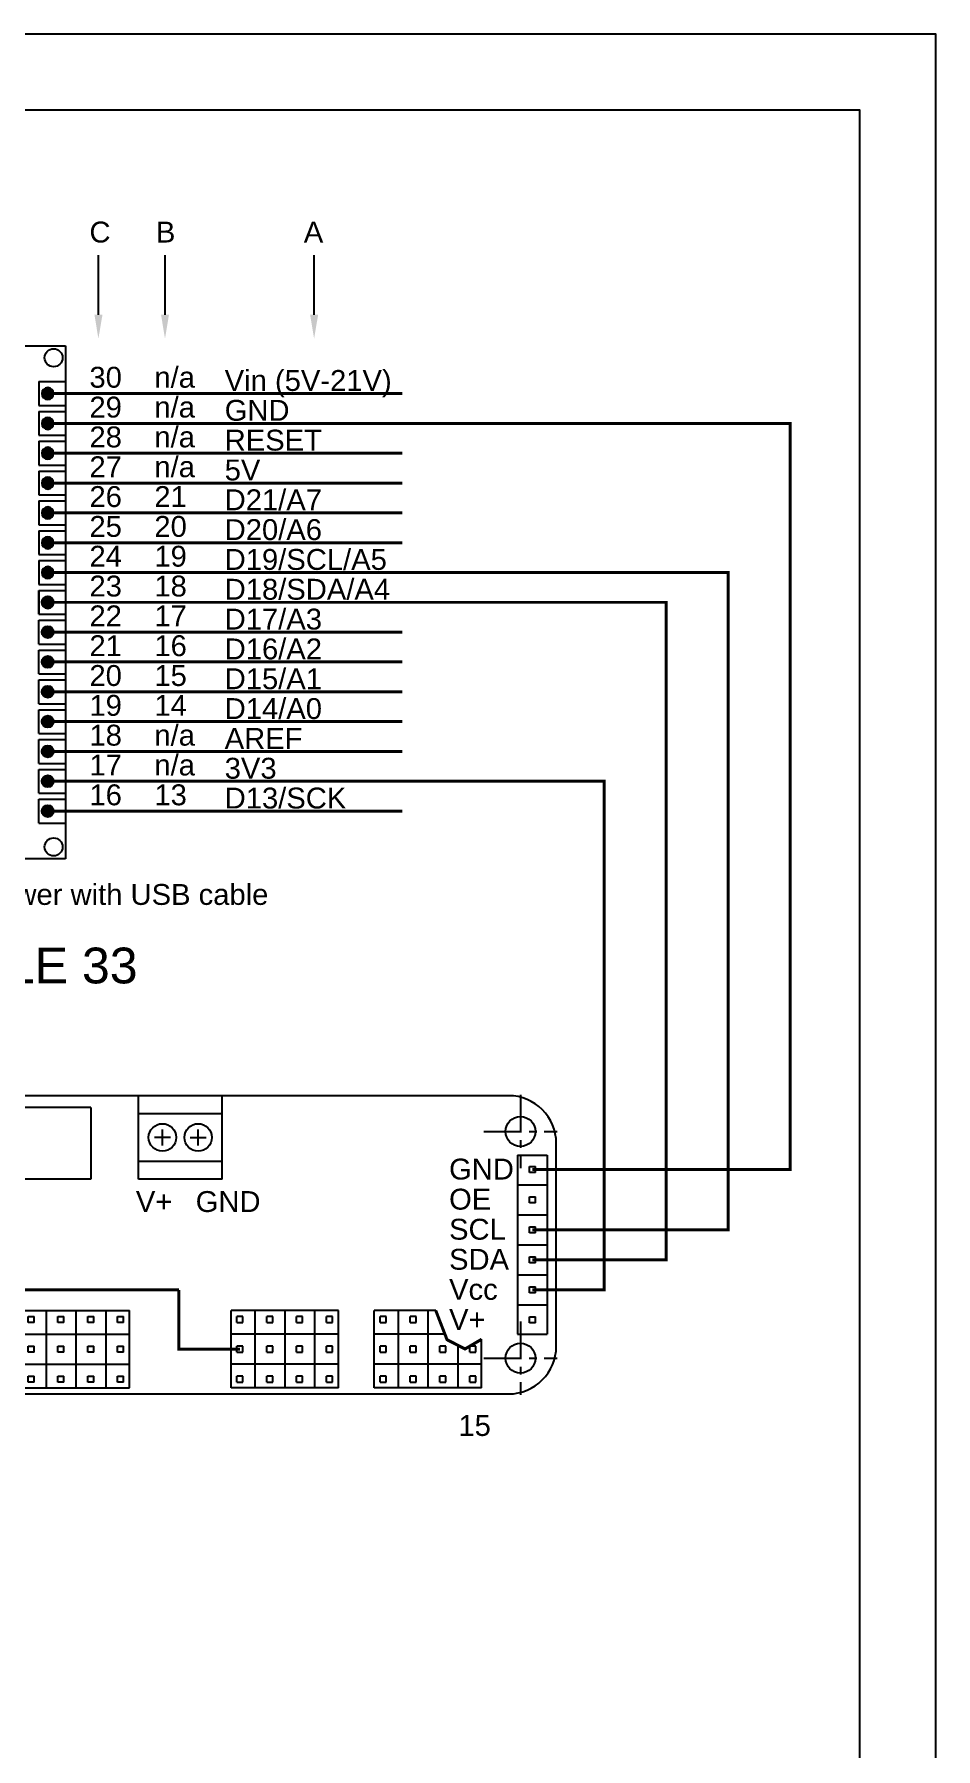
# Model space of a CAD drawing. Header units: millimetres. Extents: x -274 to 338, y -32 to 184.
# Drawn here: x -70.3 to 5.2, y 40.5 to 184.2 of the extents above; entities that cross this region are included whole.
import ezdxf

# ---------------------------------------------------------------- set-up
doc = ezdxf.new("R2010")
doc.units = ezdxf.units.MM
doc.linetypes.add('CENTER', pattern=[50.8, 31.75, -6.35, 6.35, -6.35])
doc.layers.add('7_pt_4V', color=22, linetype='Continuous')
doc.layers.add('GND', color=8, linetype='Continuous')
doc.styles.add('myStyle', font='arial.ttf', dxfattribs={"height": 3})

# ---------------------------------------------------------------- blocks, each defined once
blk = doc.blocks.new('PWM_top_2')
at = {"linetype": 'CENTER', "ltscale": 0.1}
for p, q in [((-28.5, 12.58), (-28.5, 6.42)), ((28.5, 12.58), (28.5, 6.42)), ((-31.58, 9.5), (-25.42, 9.5)), ((25.42, 9.5), (31.58, 9.5)), ((-28.5, -6.42), (-28.5, -12.58)), ((28.5, -6.42), (28.5, -12.58)), ((-31.58, -9.5), (-25.42, -9.5)), ((25.42, -9.5), (31.58, -9.5))]:
    blk.add_line(p, q, dxfattribs=at)
for p, q in [((27.5, 12.5), (-27.5, 12.5)), ((-13.5, 11.5), (-13.5, 5.5)), ((-7.5, 11.5), (-13.5, 11.5)), ((-7.5, 11.5), (-7.5, 5.5)), ((-3.5, 5.5), (-3.5, 12.5)), ((3.5, 5.5), (3.5, 12.5)), ((-3.5, 11), (3.5, 11)), ((-0.83, 9), (-2.17, 9)), ((-1.5, 8.33), (-1.5, 9.67)), ((0.83, 9), (2.17, 9)), ((1.5, 8.33), (1.5, 9.67)), ((-31.5, 8.5), (-31.5, -8.5)), ((28.25, 7.5), (30.75, 7.5)), ((28.25, 7.5), (28.25, -7.5)), ((30.75, 7.5), (30.75, -7.5)), ((31.5, -8.5), (31.5, 8.5)), ((-29.25, 6.55), (-29.75, 6.55)), ((-29.75, 6.05), (-29.75, 6.55)), ((-29.75, 6.05), (-29.25, 6.05)), ((-29.25, 6.05), (-29.25, 6.55)), ((-3.5, 7), (3.5, 7)), ((29.25, 6.05), (29.25, 6.55)), ((29.25, 6.55), (29.75, 6.55)), ((29.75, 6.05), (29.25, 6.05)), ((29.75, 6.05), (29.75, 6.55)), ((-7.5, 5.5), (-13.5, 5.5)), ((3.5, 5.5), (-3.5, 5.5)), ((3.5, 5.5), (-3.5, 5.5)), ((28.25, 5.04), (30.75, 5.04)), ((-29.25, 4.03), (-29.75, 4.03)), ((-29.75, 3.53), (-29.75, 4.03)), ((-29.75, 3.53), (-29.25, 3.53)), ((-29.25, 3.53), (-29.25, 4.03)), ((29.25, 4.03), (29.75, 4.03)), ((29.25, 3.53), (29.25, 4.03)), ((29.75, 3.53), (29.25, 3.53)), ((29.75, 3.53), (29.75, 4.03)), ((-29.25, 1.51), (-29.75, 1.51)), ((-29.75, 1.01), (-29.75, 1.51)), ((-29.25, 1.01), (-29.25, 1.51)), ((28.25, 2.52), (30.75, 2.52)), ((29.25, 1.51), (29.75, 1.51)), ((29.25, 1.01), (29.25, 1.51)), ((29.75, 1.01), (29.75, 1.51)), ((-29.75, 1.01), (-29.25, 1.01)), ((29.75, 1.01), (29.25, 1.01)), ((-29.25, -1.01), (-29.75, -1.01)), ((-29.75, -1.51), (-29.75, -1.01)), ((-29.25, -1.51), (-29.25, -1.01)), ((28.25, 0), (30.75, 0)), ((29.25, -1.01), (29.75, -1.01)), ((29.25, -1.51), (29.25, -1.01)), ((29.75, -1.51), (29.75, -1.01)), ((-29.75, -1.51), (-29.25, -1.51)), ((28.25, -2.52), (30.75, -2.52)), ((29.75, -1.51), (29.25, -1.51)), ((-29.25, -3.53), (-29.75, -3.53)), ((-29.75, -4.03), (-29.75, -3.53)), ((-29.75, -4.03), (-29.25, -4.03)), ((-29.25, -4.03), (-29.25, -3.53)), ((29.25, -3.53), (29.75, -3.53)), ((29.25, -4.03), (29.25, -3.53)), ((29.75, -4.03), (29.25, -4.03)), ((29.75, -4.03), (29.75, -3.53)), ((-25.25, -12), (-25.25, -5.5)), ((-25.25, -5.5), (-16.25, -5.5)), ((-23.25, -5.5), (-23.25, -12)), ((-20.75, -5.5), (-20.75, -12)), ((-18.25, -5.5), (-18.25, -12)), ((-16.25, -12), (-16.25, -5.5)), ((-13.25, -12), (-13.25, -5.5)), ((-13.25, -5.5), (-4.25, -5.5)), ((-11.25, -5.5), (-11.25, -12)), ((-8.75, -5.5), (-8.75, -12)), ((-6.25, -5.5), (-6.25, -12)), ((-4.25, -12), (-4.25, -5.5)), ((13.25, -5.5), (4.25, -5.5)), ((4.25, -12), (4.25, -5.5)), ((6.25, -5.5), (6.25, -12)), ((8.75, -5.5), (8.75, -12)), ((11.25, -5.5), (11.25, -12)), ((13.25, -12), (13.25, -5.5)), ((21.4, -5.5), (16.25, -5.5)), ((16.25, -12), (16.25, -5.5)), ((18.25, -5.5), (18.25, -12)), ((20.75, -5.5), (20.75, -12)), ((28.25, -5.04), (30.75, -5.04)), ((-29.25, -6.05), (-29.75, -6.05)), ((-29.75, -6.55), (-29.75, -6.05)), ((-29.75, -6.55), (-29.25, -6.55)), ((-29.25, -6.55), (-29.25, -6.05)), ((-24.75, -6), (-24.25, -6)), ((-24.75, -6.5), (-24.75, -6)), ((-24.25, -6.5), (-24.75, -6.5)), ((-24.25, -6.5), (-24.25, -6)), ((-22.25, -6), (-21.75, -6)), ((-22.25, -6.5), (-22.25, -6)), ((-21.75, -6.5), (-22.25, -6.5)), ((-21.75, -6.5), (-21.75, -6)), ((-19.75, -6), (-19.25, -6)), ((-19.75, -6.5), (-19.75, -6)), ((-19.25, -6.5), (-19.75, -6.5)), ((-19.25, -6.5), (-19.25, -6)), ((-17.25, -6), (-16.75, -6)), ((-17.25, -6.5), (-17.25, -6)), ((-16.75, -6.5), (-17.25, -6.5)), ((-16.75, -6.5), (-16.75, -6)), ((-12.75, -6), (-12.25, -6)), ((-12.75, -6.5), (-12.75, -6)), ((-12.25, -6.5), (-12.75, -6.5)), ((-12.25, -6.5), (-12.25, -6)), ((-10.25, -6), (-9.75, -6)), ((-10.25, -6.5), (-10.25, -6)), ((-9.75, -6.5), (-10.25, -6.5)), ((-9.75, -6.5), (-9.75, -6)), ((-7.75, -6), (-7.25, -6)), ((-7.75, -6.5), (-7.75, -6)), ((-7.25, -6.5), (-7.75, -6.5)), ((-7.25, -6.5), (-7.25, -6)), ((-5.25, -6), (-4.75, -6)), ((-5.25, -6.5), (-5.25, -6)), ((-4.75, -6.5), (-5.25, -6.5)), ((-4.75, -6.5), (-4.75, -6)), ((5.25, -6), (4.75, -6)), ((4.75, -6.5), (4.75, -6)), ((4.75, -6.5), (5.25, -6.5)), ((5.25, -6.5), (5.25, -6)), ((7.75, -6), (7.25, -6)), ((7.25, -6.5), (7.25, -6)), ((7.25, -6.5), (7.75, -6.5)), ((7.75, -6.5), (7.75, -6)), ((10.25, -6), (9.75, -6)), ((9.75, -6.5), (9.75, -6)), ((9.75, -6.5), (10.25, -6.5)), ((10.25, -6.5), (10.25, -6)), ((12.75, -6), (12.25, -6)), ((12.25, -6.5), (12.25, -6)), ((12.25, -6.5), (12.75, -6.5)), ((12.75, -6.5), (12.75, -6)), ((17.25, -6), (16.75, -6)), ((16.75, -6.5), (16.75, -6)), ((16.75, -6.5), (17.25, -6.5)), ((17.25, -6.5), (17.25, -6)), ((19.75, -6), (19.25, -6)), ((19.25, -6.5), (19.25, -6)), ((19.25, -6.5), (19.75, -6.5)), ((19.75, -6.5), (19.75, -6)), ((29.25, -6.05), (29.75, -6.05)), ((29.25, -6.55), (29.25, -6.05)), ((29.75, -6.55), (29.25, -6.55)), ((29.75, -6.55), (29.75, -6.05)), ((-25.25, -7.5), (-16.25, -7.5)), ((-24.75, -8.5), (-24.25, -8.5)), ((-24.75, -9), (-24.75, -8.5)), ((-24.25, -9), (-24.25, -8.5)), ((-22.25, -8.5), (-21.75, -8.5)), ((-22.25, -9), (-22.25, -8.5)), ((-21.75, -9), (-21.75, -8.5)), ((-19.75, -8.5), (-19.25, -8.5)), ((-19.75, -9), (-19.75, -8.5)), ((-19.25, -9), (-19.25, -8.5)), ((-17.25, -8.5), (-16.75, -8.5)), ((-17.25, -9), (-17.25, -8.5)), ((-16.75, -9), (-16.75, -8.5)), ((-13.25, -7.5), (-4.25, -7.5)), ((-12.75, -8.5), (-12.25, -8.5)), ((-12.75, -9), (-12.75, -8.5)), ((-12.25, -9), (-12.25, -8.5)), ((-10.25, -8.5), (-9.75, -8.5)), ((-10.25, -9), (-10.25, -8.5)), ((-9.75, -9), (-9.75, -8.5)), ((-7.75, -8.5), (-7.25, -8.5)), ((-7.75, -9), (-7.75, -8.5)), ((-7.25, -9), (-7.25, -8.5)), ((-5.25, -8.5), (-4.75, -8.5)), ((-5.25, -9), (-5.25, -8.5)), ((-4.75, -9), (-4.75, -8.5)), ((13.25, -7.5), (4.25, -7.5)), ((5.25, -8.5), (4.75, -8.5)), ((4.75, -9), (4.75, -8.5)), ((5.25, -9), (5.25, -8.5)), ((7.75, -8.5), (7.25, -8.5)), ((7.25, -9), (7.25, -8.5)), ((7.75, -9), (7.75, -8.5)), ((10.25, -8.5), (9.75, -8.5)), ((9.75, -9), (9.75, -8.5)), ((10.25, -9), (10.25, -8.5)), ((12.75, -8.5), (12.25, -8.5)), ((12.25, -9), (12.25, -8.5)), ((12.75, -9), (12.75, -8.5)), ((22.17, -7.5), (16.25, -7.5)), ((17.25, -8.5), (16.75, -8.5)), ((16.75, -9), (16.75, -8.5)), ((17.25, -9), (17.25, -8.5)), ((19.75, -8.5), (19.25, -8.5)), ((19.25, -9), (19.25, -8.5)), ((19.75, -9), (19.75, -8.5)), ((22.25, -8.5), (21.75, -8.5)), ((21.75, -9), (21.75, -8.5)), ((22.25, -9), (22.25, -8.5)), ((23.25, -8.42), (23.25, -12)), ((24.75, -8.5), (24.25, -8.5)), ((24.25, -9), (24.25, -8.5)), ((24.75, -9), (24.75, -8.5)), ((25.25, -12), (25.25, -7.91)), ((28.25, -7.5), (30.75, -7.5)), ((-25.25, -10), (-16.25, -10)), ((-24.25, -9), (-24.75, -9)), ((-21.75, -9), (-22.25, -9)), ((-19.25, -9), (-19.75, -9)), ((-16.75, -9), (-17.25, -9)), ((-13.25, -10), (-4.25, -10)), ((-12.25, -9), (-12.75, -9)), ((-9.75, -9), (-10.25, -9)), ((-7.25, -9), (-7.75, -9)), ((-4.75, -9), (-5.25, -9)), ((13.25, -10), (4.25, -10)), ((4.75, -9), (5.25, -9)), ((7.25, -9), (7.75, -9)), ((9.75, -9), (10.25, -9)), ((12.25, -9), (12.75, -9)), ((25.25, -10), (16.25, -10)), ((16.75, -9), (17.25, -9)), ((19.25, -9), (19.75, -9)), ((21.75, -9), (22.25, -9)), ((24.25, -9), (24.75, -9)), ((-24.75, -11), (-24.25, -11)), ((-24.75, -11.5), (-24.75, -11)), ((-24.25, -11.5), (-24.25, -11)), ((-22.25, -11), (-21.75, -11)), ((-22.25, -11.5), (-22.25, -11)), ((-21.75, -11.5), (-21.75, -11)), ((-19.75, -11), (-19.25, -11)), ((-19.75, -11.5), (-19.75, -11)), ((-19.25, -11.5), (-19.25, -11)), ((-17.25, -11), (-16.75, -11)), ((-17.25, -11.5), (-17.25, -11)), ((-16.75, -11.5), (-16.75, -11)), ((-12.75, -11), (-12.25, -11)), ((-12.75, -11.5), (-12.75, -11)), ((-12.25, -11.5), (-12.25, -11)), ((-10.25, -11), (-9.75, -11)), ((-10.25, -11.5), (-10.25, -11)), ((-9.75, -11.5), (-9.75, -11)), ((-7.75, -11), (-7.25, -11)), ((-7.75, -11.5), (-7.75, -11)), ((-7.25, -11.5), (-7.25, -11)), ((-5.25, -11), (-4.75, -11)), ((-5.25, -11.5), (-5.25, -11)), ((-4.75, -11.5), (-4.75, -11)), ((5.25, -11), (4.75, -11)), ((4.75, -11.5), (4.75, -11)), ((5.25, -11.5), (5.25, -11)), ((7.75, -11), (7.25, -11)), ((7.25, -11.5), (7.25, -11)), ((7.75, -11.5), (7.75, -11)), ((10.25, -11), (9.75, -11)), ((9.75, -11.5), (9.75, -11)), ((10.25, -11.5), (10.25, -11)), ((12.75, -11), (12.25, -11)), ((12.25, -11.5), (12.25, -11)), ((12.75, -11.5), (12.75, -11)), ((17.25, -11), (16.75, -11)), ((16.75, -11.5), (16.75, -11)), ((17.25, -11.5), (17.25, -11)), ((19.75, -11), (19.25, -11)), ((19.25, -11.5), (19.25, -11)), ((19.75, -11.5), (19.75, -11)), ((22.25, -11), (21.75, -11)), ((21.75, -11.5), (21.75, -11)), ((22.25, -11.5), (22.25, -11)), ((24.75, -11), (24.25, -11)), ((24.25, -11.5), (24.25, -11)), ((24.75, -11.5), (24.75, -11)), ((-27.5, -12.5), (27.5, -12.5)), ((-25.25, -12), (-16.25, -12)), ((-24.25, -11.5), (-24.75, -11.5)), ((-21.75, -11.5), (-22.25, -11.5)), ((-19.25, -11.5), (-19.75, -11.5)), ((-16.75, -11.5), (-17.25, -11.5)), ((-13.25, -12), (-4.25, -12)), ((-12.25, -11.5), (-12.75, -11.5)), ((-9.75, -11.5), (-10.25, -11.5)), ((-7.25, -11.5), (-7.75, -11.5)), ((-4.75, -11.5), (-5.25, -11.5)), ((13.25, -12), (4.25, -12)), ((4.75, -11.5), (5.25, -11.5)), ((7.25, -11.5), (7.75, -11.5)), ((9.75, -11.5), (10.25, -11.5)), ((12.25, -11.5), (12.75, -11.5)), ((25.25, -12), (16.25, -12)), ((16.75, -11.5), (17.25, -11.5)), ((19.25, -11.5), (19.75, -11.5)), ((21.75, -11.5), (22.25, -11.5)), ((24.25, -11.5), (24.75, -11.5))]:
    blk.add_line(p, q)
at = {"ltscale": 0.01}
blk.add_lwpolyline([(21.4, -5.5, 0.25, 0.25, 0), (22.35, -7.95, 0.25, 0.25, 0), (23.86, -8.73, 0.25, 0.25, 0), (25.25, -7.91, 0.25, 0.25, 0)], format="xyseb", dxfattribs=at)
blk.add_circle((-19, 6.93), 5.08, dxfattribs=at)
for centre, radius in [((-28.5, 9.5), 1.25), ((-1.5, 9), 1.15), ((1.5, 9), 1.15), ((28.5, 9.5), 1.25), ((-28.5, -9.5), 1.25), ((28.5, -9.5), 1.25)]:
    blk.add_circle(centre, radius)
for centre, start, end in [((-27.5, 8.5), 90, 180), ((27.5, 8.5), 0, 90), ((-27.5, -8.5), 180, 270), ((27.5, -8.5), 270, 0)]:
    blk.add_arc(centre, 4, start, end)
blk = doc.blocks.new('node')
h = blk.add_hatch(color=256)
edge = h.paths.add_edge_path()
edge.add_arc((350.859, 140.903), 0.25, 0, 360)
blk.add_circle((350.859, 140.903), 0.25)
blk = doc.blocks.new('circles')
at = {"yscale": 2, "zscale": 2}
for p, xscale, rotation in [((686.72, -281.81), -2, 359.9999999999995), ((686.72, -281.81), -2, 359.9999999999995), ((686.72, -281.81), -2, 359.9999999999995), ((686.72, -281.81), -2, 359.9999999999995), ((701.72, -281.81), -2, 359.9999999999995), ((701.72, -281.81), -2, 359.9999999999995), ((701.72, -281.81), -2, 359.9999999999995), ((701.72, -281.81), -2, 359.9999999999995), ((686.72, -284.31), -2, 359.9999999999995), ((686.72, -284.31), -2, 359.9999999999995), ((686.72, -284.31), -2, 359.9999999999995), ((686.72, -284.31), -2, 359.9999999999995), ((701.72, -284.31), -2, 359.9999999999995), ((701.72, -284.31), -2, 359.9999999999995), ((701.72, -284.31), -2, 359.9999999999995), ((701.72, -284.31), -2, 359.9999999999995), ((686.72, -286.81), -2, 359.9999999999995), ((686.72, -286.81), -2, 359.9999999999995), ((686.72, -286.81), -2, 359.9999999999995), ((686.72, -286.81), -2, 359.9999999999995), ((701.72, -286.81), -2, 359.9999999999995), ((701.72, -286.81), -2, 359.9999999999995), ((701.72, -286.81), -2, 359.9999999999995), ((701.72, -286.81), -2, 359.9999999999995), ((686.72, -289.31), -2, 359.9999999999995), ((686.72, -289.31), -2, 359.9999999999995), ((686.72, -289.31), -2, 359.9999999999995), ((686.72, -289.31), -2, 359.9999999999995), ((701.72, -289.31), -2, 359.9999999999995), ((701.72, -289.31), -2, 359.9999999999995), ((701.72, -289.31), -2, 359.9999999999995), ((701.72, -289.31), -2, 359.9999999999995), ((686.72, -291.81), -2, 359.9999999999995), ((686.72, -291.81), -2, 359.9999999999995), ((686.72, -291.81), -2, 359.9999999999995), ((686.72, -291.81), -2, 359.9999999999995), ((701.72, -291.81), -2, 359.9999999999995), ((701.72, -291.81), -2, 359.9999999999995), ((701.72, -291.81), -2, 359.9999999999995), ((701.72, -291.81), -2, 359.9999999999995), ((686.72, -294.31), -2, 359.9999999999995), ((686.72, -294.31), -2, 359.9999999999995), ((686.72, -294.31), -2, 359.9999999999995), ((686.72, -294.31), -2, 359.9999999999995), ((701.72, -294.31), -2, 359.9999999999995), ((701.72, -294.31), -2, 359.9999999999995), ((701.72, -294.31), -2, 359.9999999999995), ((701.72, -294.31), -2, 359.9999999999995), ((686.72, -296.81), -2, 359.9999999999995), ((686.72, -296.81), -2, 359.9999999999995), ((686.72, -296.81), -2, 359.9999999999995), ((686.72, -296.81), -2, 359.9999999999995), ((701.72, -296.81), -2, 359.9999999999995), ((701.72, -296.81), -2, 359.9999999999995), ((701.72, -296.81), -2, 359.9999999999995), ((701.72, -296.81), -2, 359.9999999999995), ((686.72, -299.31), -2, 359.9999999999995), ((686.72, -299.31), -2, 359.9999999999995), ((686.72, -299.31), -2, 359.9999999999995), ((686.72, -299.31), -2, 359.9999999999995), ((686.72, 264.31), 2, 179.9999999999995), ((686.72, 264.31), 2, 179.9999999999995), ((686.72, 264.31), 2, 179.9999999999995), ((686.72, 264.31), 2, 179.9999999999995), ((701.72, -299.31), -2, 359.9999999999995), ((701.72, -299.31), -2, 359.9999999999995), ((701.72, -299.31), -2, 359.9999999999995), ((701.72, -299.31), -2, 359.9999999999995), ((701.72, 264.31), 2, 179.9999999999995), ((701.72, 264.31), 2, 179.9999999999995), ((701.72, 264.31), 2, 179.9999999999995), ((701.72, 264.31), 2, 179.9999999999995), ((686.72, 261.81), 2, 179.9999999999995), ((686.72, 261.81), 2, 179.9999999999995), ((686.72, 261.81), 2, 179.9999999999995), ((686.72, 261.81), 2, 179.9999999999995), ((701.72, 261.81), 2, 179.9999999999995), ((701.72, 261.81), 2, 179.9999999999995), ((701.72, 261.81), 2, 179.9999999999995), ((701.72, 261.81), 2, 179.9999999999995), ((686.72, 259.31), 2, 179.9999999999995), ((686.72, 259.31), 2, 179.9999999999995), ((686.72, 259.31), 2, 179.9999999999995), ((686.72, 259.31), 2, 179.9999999999995), ((701.72, 259.31), 2, 179.9999999999995), ((701.72, 259.31), 2, 179.9999999999995), ((701.72, 259.31), 2, 179.9999999999995), ((701.72, 259.31), 2, 179.9999999999995), ((686.72, 256.81), 2, 179.9999999999995), ((686.72, 256.81), 2, 179.9999999999995), ((686.72, 256.81), 2, 179.9999999999995), ((686.72, 256.81), 2, 179.9999999999995), ((701.72, 256.81), 2, 179.9999999999995), ((701.72, 256.81), 2, 179.9999999999995), ((701.72, 256.81), 2, 179.9999999999995), ((701.72, 256.81), 2, 179.9999999999995), ((686.72, 254.31), 2, 179.9999999999995), ((686.72, 254.31), 2, 179.9999999999995), ((686.72, 254.31), 2, 179.9999999999995), ((686.72, 254.31), 2, 179.9999999999995), ((701.72, 254.31), 2, 179.9999999999995), ((701.72, 254.31), 2, 179.9999999999995), ((701.72, 254.31), 2, 179.9999999999995), ((701.72, 254.31), 2, 179.9999999999995), ((686.72, 251.81), 2, 179.9999999999995), ((686.72, 251.81), 2, 179.9999999999995), ((686.72, 251.81), 2, 179.9999999999995), ((686.72, 251.81), 2, 179.9999999999995), ((701.72, 251.81), 2, 179.9999999999995), ((701.72, 251.81), 2, 179.9999999999995), ((701.72, 251.81), 2, 179.9999999999995), ((701.72, 251.81), 2, 179.9999999999995), ((686.72, 249.31), 2, 179.9999999999995), ((686.72, 249.31), 2, 179.9999999999995), ((686.72, 249.31), 2, 179.9999999999995), ((686.72, 249.31), 2, 179.9999999999995), ((701.72, 249.31), 2, 179.9999999999995), ((701.72, 249.31), 2, 179.9999999999995), ((701.72, 249.31), 2, 179.9999999999995), ((701.72, 249.31), 2, 179.9999999999995), ((686.72, 246.81), 2, 179.9999999999995), ((686.72, 246.81), 2, 179.9999999999995), ((686.72, 246.81), 2, 179.9999999999995), ((686.72, 246.81), 2, 179.9999999999995), ((701.72, 246.81), 2, 179.9999999999995), ((701.72, 246.81), 2, 179.9999999999995), ((701.72, 246.81), 2, 179.9999999999995), ((701.72, 246.81), 2, 179.9999999999995)]:
    blk.add_blockref('node', p, dxfattribs=dict(at, xscale=xscale, rotation=rotation))

msp = doc.modelspace()

# ---------------------------------------------------------------- linework, layer by layer
for p, q in [((-64.92, 160.69), (-64.92, 165.68)), ((-59.34, 160.69), (-59.34, 165.68)), ((-46.85, 160.69), (-46.85, 165.68)), ((-85.67, 158.09), (-67.67, 158.09)), ((-67.67, 158.09), (-67.67, 115.09)), ((-69.92, 155.09), (-67.67, 155.09)), ((-69.92, 155.09), (-69.92, 153.09)), ((-69.92, 155.09), (-67.67, 155.09)), ((-69.92, 155.09), (-69.92, 153.09)), ((-69.92, 155.09), (-67.67, 155.09)), ((-69.92, 155.09), (-69.92, 153.09)), ((-69.92, 155.09), (-67.67, 155.09)), ((-69.92, 155.09), (-69.92, 153.09)), ((-69.17, 154.09), (-39.47, 154.09)), ((-69.17, 154.09), (-39.47, 154.09)), ((-69.17, 154.09), (-39.47, 154.09)), ((-69.17, 154.09), (-39.47, 154.09)), ((-69.92, 153.09), (-67.67, 153.09)), ((-69.92, 153.09), (-67.67, 153.09)), ((-69.92, 153.09), (-67.67, 153.09)), ((-69.92, 153.09), (-67.67, 153.09)), ((-69.92, 152.59), (-67.67, 152.59)), ((-69.92, 152.59), (-69.92, 150.59)), ((-69.92, 152.59), (-67.67, 152.59)), ((-69.92, 152.59), (-69.92, 150.59)), ((-69.92, 152.59), (-67.67, 152.59)), ((-69.92, 152.59), (-69.92, 150.59)), ((-69.92, 152.59), (-67.67, 152.59)), ((-69.92, 152.59), (-69.92, 150.59)), ((-69.17, 151.59), (-39.47, 151.59)), ((-69.17, 151.59), (-39.47, 151.59)), ((-69.17, 151.59), (-39.47, 151.59)), ((-69.17, 151.59), (-39.47, 151.59)), ((-69.92, 150.59), (-67.67, 150.59)), ((-69.92, 150.59), (-67.67, 150.59)), ((-69.92, 150.59), (-67.67, 150.59)), ((-69.92, 150.59), (-67.67, 150.59)), ((-69.92, 150.09), (-67.67, 150.09)), ((-69.92, 150.09), (-69.92, 148.09)), ((-69.92, 150.09), (-67.67, 150.09)), ((-69.92, 150.09), (-69.92, 148.09)), ((-69.92, 150.09), (-67.67, 150.09)), ((-69.92, 150.09), (-69.92, 148.09)), ((-69.92, 150.09), (-67.67, 150.09)), ((-69.92, 150.09), (-69.92, 148.09)), ((-69.92, 148.09), (-67.67, 148.09)), ((-69.92, 148.09), (-67.67, 148.09)), ((-69.92, 148.09), (-67.67, 148.09)), ((-69.92, 148.09), (-67.67, 148.09)), ((-69.17, 149.09), (-39.47, 149.09)), ((-69.17, 149.09), (-39.47, 149.09)), ((-69.17, 149.09), (-39.47, 149.09)), ((-69.17, 149.09), (-39.47, 149.09)), ((-69.92, 147.59), (-67.67, 147.59)), ((-69.92, 147.59), (-69.92, 145.59)), ((-69.92, 147.59), (-67.67, 147.59)), ((-69.92, 147.59), (-69.92, 145.59)), ((-69.92, 147.59), (-67.67, 147.59)), ((-69.92, 147.59), (-69.92, 145.59)), ((-69.92, 147.59), (-67.67, 147.59)), ((-69.92, 147.59), (-69.92, 145.59)), ((-69.17, 146.59), (-39.47, 146.59)), ((-69.17, 146.59), (-39.47, 146.59)), ((-69.17, 146.59), (-39.47, 146.59)), ((-69.17, 146.59), (-39.47, 146.59)), ((-69.92, 145.59), (-67.67, 145.59)), ((-69.92, 145.59), (-67.67, 145.59)), ((-69.92, 145.59), (-67.67, 145.59)), ((-69.92, 145.59), (-67.67, 145.59)), ((-69.92, 145.09), (-67.67, 145.09)), ((-69.92, 145.09), (-69.92, 143.09)), ((-69.92, 145.09), (-67.67, 145.09)), ((-69.92, 145.09), (-69.92, 143.09)), ((-69.92, 145.09), (-67.67, 145.09)), ((-69.92, 145.09), (-69.92, 143.09)), ((-69.92, 145.09), (-67.67, 145.09)), ((-69.92, 145.09), (-69.92, 143.09)), ((-69.17, 144.09), (-39.47, 144.09)), ((-69.17, 144.09), (-39.47, 144.09)), ((-69.17, 144.09), (-39.47, 144.09)), ((-69.17, 144.09), (-39.47, 144.09)), ((-69.92, 143.09), (-67.67, 143.09)), ((-69.92, 143.09), (-67.67, 143.09)), ((-69.92, 143.09), (-67.67, 143.09)), ((-69.92, 143.09), (-67.67, 143.09)), ((-69.92, 142.59), (-67.67, 142.59)), ((-69.92, 142.59), (-69.92, 140.59)), ((-69.92, 142.59), (-67.67, 142.59)), ((-69.92, 142.59), (-69.92, 140.59)), ((-69.92, 142.59), (-67.67, 142.59)), ((-69.92, 142.59), (-69.92, 140.59)), ((-69.92, 142.59), (-67.67, 142.59)), ((-69.92, 142.59), (-69.92, 140.59)), ((-69.17, 141.59), (-39.47, 141.59)), ((-69.17, 141.59), (-39.47, 141.59)), ((-69.17, 141.59), (-39.47, 141.59)), ((-69.17, 141.59), (-39.47, 141.59)), ((-69.92, 140.59), (-67.67, 140.59)), ((-69.92, 140.59), (-67.67, 140.59)), ((-69.92, 140.59), (-67.67, 140.59)), ((-69.92, 140.59), (-67.67, 140.59)), ((-69.92, 140.09), (-67.67, 140.09)), ((-69.92, 140.09), (-69.92, 138.09)), ((-69.92, 140.09), (-67.67, 140.09)), ((-69.92, 140.09), (-69.92, 138.09)), ((-69.92, 140.09), (-67.67, 140.09)), ((-69.92, 140.09), (-69.92, 138.09)), ((-69.92, 140.09), (-67.67, 140.09)), ((-69.92, 140.09), (-69.92, 138.09)), ((-69.92, 138.09), (-67.67, 138.09)), ((-69.92, 138.09), (-67.67, 138.09)), ((-69.92, 138.09), (-67.67, 138.09)), ((-69.92, 138.09), (-67.67, 138.09)), ((-69.17, 139.09), (-39.47, 139.09)), ((-69.17, 139.09), (-39.47, 139.09)), ((-69.17, 139.09), (-39.47, 139.09)), ((-69.17, 139.09), (-39.47, 139.09)), ((-69.92, 137.59), (-67.67, 137.59)), ((-69.92, 137.59), (-69.92, 135.59)), ((-69.92, 137.59), (-67.67, 137.59)), ((-69.92, 137.59), (-69.92, 135.59)), ((-69.92, 137.59), (-67.67, 137.59)), ((-69.92, 137.59), (-69.92, 135.59)), ((-69.92, 137.59), (-67.67, 137.59)), ((-69.92, 137.59), (-69.92, 135.59)), ((-69.92, 137.59), (-67.67, 137.59)), ((-69.92, 135.59), (-69.92, 137.59)), ((-69.92, 137.59), (-67.67, 137.59)), ((-69.92, 135.59), (-69.92, 137.59)), ((-69.92, 137.59), (-67.67, 137.59)), ((-69.92, 135.59), (-69.92, 137.59)), ((-69.92, 137.59), (-67.67, 137.59)), ((-69.92, 135.59), (-69.92, 137.59)), ((-69.17, 136.59), (-39.47, 136.59)), ((-69.17, 136.59), (-39.47, 136.59)), ((-69.17, 136.59), (-39.47, 136.59)), ((-69.17, 136.59), (-39.47, 136.59)), ((-69.17, 136.59), (-39.47, 136.59)), ((-69.17, 136.59), (-39.47, 136.59)), ((-69.17, 136.59), (-39.47, 136.59)), ((-69.17, 136.59), (-39.47, 136.59)), ((-69.92, 135.59), (-67.67, 135.59)), ((-69.92, 135.59), (-67.67, 135.59)), ((-69.92, 135.59), (-67.67, 135.59)), ((-69.92, 135.59), (-67.67, 135.59)), ((-69.92, 135.59), (-67.67, 135.59)), ((-69.92, 135.59), (-67.67, 135.59)), ((-69.92, 135.59), (-67.67, 135.59)), ((-69.92, 135.59), (-67.67, 135.59)), ((-69.92, 135.09), (-67.67, 135.09)), ((-69.92, 133.09), (-69.92, 135.09)), ((-69.92, 135.09), (-67.67, 135.09)), ((-69.92, 133.09), (-69.92, 135.09)), ((-69.92, 135.09), (-67.67, 135.09)), ((-69.92, 133.09), (-69.92, 135.09)), ((-69.92, 135.09), (-67.67, 135.09)), ((-69.92, 133.09), (-69.92, 135.09)), ((-69.17, 134.09), (-39.47, 134.09)), ((-69.17, 134.09), (-39.47, 134.09)), ((-69.17, 134.09), (-39.47, 134.09)), ((-69.17, 134.09), (-39.47, 134.09)), ((-69.92, 133.09), (-67.67, 133.09)), ((-69.92, 133.09), (-67.67, 133.09)), ((-69.92, 133.09), (-67.67, 133.09)), ((-69.92, 133.09), (-67.67, 133.09)), ((-69.92, 132.59), (-67.67, 132.59)), ((-69.92, 130.59), (-69.92, 132.59)), ((-69.92, 132.59), (-67.67, 132.59)), ((-69.92, 130.59), (-69.92, 132.59)), ((-69.92, 132.59), (-67.67, 132.59)), ((-69.92, 130.59), (-69.92, 132.59)), ((-69.92, 132.59), (-67.67, 132.59)), ((-69.92, 130.59), (-69.92, 132.59)), ((-69.17, 131.59), (-39.47, 131.59)), ((-69.17, 131.59), (-39.47, 131.59)), ((-69.17, 131.59), (-39.47, 131.59)), ((-69.17, 131.59), (-39.47, 131.59)), ((-69.92, 130.59), (-67.67, 130.59)), ((-69.92, 130.59), (-67.67, 130.59)), ((-69.92, 130.59), (-67.67, 130.59)), ((-69.92, 130.59), (-67.67, 130.59)), ((-69.92, 130.09), (-67.67, 130.09)), ((-69.92, 128.09), (-69.92, 130.09)), ((-69.92, 130.09), (-67.67, 130.09)), ((-69.92, 128.09), (-69.92, 130.09)), ((-69.92, 130.09), (-67.67, 130.09)), ((-69.92, 128.09), (-69.92, 130.09)), ((-69.92, 130.09), (-67.67, 130.09)), ((-69.92, 128.09), (-69.92, 130.09)), ((-69.92, 128.09), (-67.67, 128.09)), ((-69.92, 128.09), (-67.67, 128.09)), ((-69.92, 128.09), (-67.67, 128.09)), ((-69.92, 128.09), (-67.67, 128.09)), ((-69.17, 129.09), (-39.47, 129.09)), ((-69.17, 129.09), (-39.47, 129.09)), ((-69.17, 129.09), (-39.47, 129.09)), ((-69.17, 129.09), (-39.47, 129.09)), ((-69.92, 127.59), (-67.67, 127.59)), ((-69.92, 125.59), (-69.92, 127.59)), ((-69.92, 127.59), (-67.67, 127.59)), ((-69.92, 125.59), (-69.92, 127.59)), ((-69.92, 127.59), (-67.67, 127.59)), ((-69.92, 125.59), (-69.92, 127.59)), ((-69.92, 127.59), (-67.67, 127.59)), ((-69.92, 125.59), (-69.92, 127.59)), ((-69.17, 126.59), (-39.47, 126.59)), ((-69.17, 126.59), (-39.47, 126.59)), ((-69.17, 126.59), (-39.47, 126.59)), ((-69.17, 126.59), (-39.47, 126.59)), ((-69.92, 125.59), (-67.67, 125.59)), ((-69.92, 125.59), (-67.67, 125.59)), ((-69.92, 125.59), (-67.67, 125.59)), ((-69.92, 125.59), (-67.67, 125.59)), ((-69.92, 125.09), (-67.67, 125.09)), ((-69.92, 123.09), (-69.92, 125.09)), ((-69.92, 125.09), (-67.67, 125.09)), ((-69.92, 123.09), (-69.92, 125.09)), ((-69.92, 125.09), (-67.67, 125.09)), ((-69.92, 123.09), (-69.92, 125.09)), ((-69.92, 125.09), (-67.67, 125.09)), ((-69.92, 123.09), (-69.92, 125.09)), ((-69.17, 124.09), (-39.47, 124.09)), ((-69.17, 124.09), (-39.47, 124.09)), ((-69.17, 124.09), (-39.47, 124.09)), ((-69.17, 124.09), (-39.47, 124.09)), ((-69.92, 123.09), (-67.67, 123.09)), ((-69.92, 123.09), (-67.67, 123.09)), ((-69.92, 123.09), (-67.67, 123.09)), ((-69.92, 123.09), (-67.67, 123.09)), ((-69.92, 122.59), (-67.67, 122.59)), ((-69.92, 120.59), (-69.92, 122.59)), ((-69.92, 122.59), (-67.67, 122.59)), ((-69.92, 120.59), (-69.92, 122.59)), ((-69.92, 122.59), (-67.67, 122.59)), ((-69.92, 120.59), (-69.92, 122.59)), ((-69.92, 122.59), (-67.67, 122.59)), ((-69.92, 120.59), (-69.92, 122.59)), ((-69.17, 121.59), (-39.47, 121.59)), ((-69.17, 121.59), (-39.47, 121.59)), ((-69.17, 121.59), (-39.47, 121.59)), ((-69.17, 121.59), (-39.47, 121.59)), ((-69.92, 120.59), (-67.67, 120.59)), ((-69.92, 120.59), (-67.67, 120.59)), ((-69.92, 120.59), (-67.67, 120.59)), ((-69.92, 120.59), (-67.67, 120.59)), ((-69.92, 120.09), (-67.67, 120.09)), ((-69.92, 118.09), (-69.92, 120.09)), ((-69.92, 120.09), (-67.67, 120.09)), ((-69.92, 118.09), (-69.92, 120.09)), ((-69.92, 120.09), (-67.67, 120.09)), ((-69.92, 118.09), (-69.92, 120.09)), ((-69.92, 120.09), (-67.67, 120.09)), ((-69.92, 118.09), (-69.92, 120.09)), ((-69.92, 118.09), (-67.67, 118.09)), ((-69.92, 118.09), (-67.67, 118.09)), ((-69.92, 118.09), (-67.67, 118.09)), ((-69.92, 118.09), (-67.67, 118.09)), ((-69.17, 119.09), (-39.47, 119.09)), ((-69.17, 119.09), (-39.47, 119.09)), ((-69.17, 119.09), (-39.47, 119.09)), ((-69.17, 119.09), (-39.47, 119.09)), ((-67.67, 115.09), (-72.92, 115.09))]:
    msp.add_line(p, q)
at = {"ltscale": 0.01}
for points in [[(-274.17, -31.7), (5.23, -31.7), (5.23, 184.2), (-274.17, 184.2)], [(-267.82, -25.35), (-1.12, -25.35), (-1.12, 177.85), (-267.82, 177.85)]]:
    msp.add_lwpolyline(points, close=True, dxfattribs=at)
for points in [[(-69.17, 154.09, 0.25, 0.25, 0), (-39.47, 154.09, 0.25, 0.25, 0)], [(-69.17, 154.09, 0.25, 0.25, 0), (-39.47, 154.09, 0.25, 0.25, 0)], [(-69.17, 154.09, 0.25, 0.25, 0), (-39.47, 154.09, 0.25, 0.25, 0)], [(-69.17, 154.09, 0.25, 0.25, 0), (-39.47, 154.09, 0.25, 0.25, 0)], [(-69.17, 151.59, 0.25, 0.25, 0), (-39.47, 151.59, 0.25, 0.25, 0)], [(-69.17, 151.59, 0.25, 0.25, 0), (-39.47, 151.59, 0.25, 0.25, 0)], [(-69.17, 151.59, 0.25, 0.25, 0), (-39.47, 151.59, 0.25, 0.25, 0)], [(-69.17, 151.59, 0.25, 0.25, 0), (-39.47, 151.59, 0.25, 0.25, 0)], [(-69.17, 149.09, 0.25, 0.25, 0), (-39.47, 149.09, 0.25, 0.25, 0)], [(-69.17, 149.09, 0.25, 0.25, 0), (-39.47, 149.09, 0.25, 0.25, 0)], [(-69.17, 149.09, 0.25, 0.25, 0), (-39.47, 149.09, 0.25, 0.25, 0)], [(-69.17, 149.09, 0.25, 0.25, 0), (-39.47, 149.09, 0.25, 0.25, 0)], [(-69.17, 146.59, 0.25, 0.25, 0), (-39.47, 146.59, 0.25, 0.25, 0)], [(-69.17, 146.59, 0.25, 0.25, 0), (-39.47, 146.59, 0.25, 0.25, 0)], [(-69.17, 146.59, 0.25, 0.25, 0), (-39.47, 146.59, 0.25, 0.25, 0)], [(-69.17, 146.59, 0.25, 0.25, 0), (-39.47, 146.59, 0.25, 0.25, 0)], [(-69.17, 144.09, 0.25, 0.25, 0), (-39.47, 144.09, 0.25, 0.25, 0)], [(-69.17, 144.09, 0.25, 0.25, 0), (-39.47, 144.09, 0.25, 0.25, 0)], [(-69.17, 144.09, 0.25, 0.25, 0), (-39.47, 144.09, 0.25, 0.25, 0)], [(-69.17, 144.09, 0.25, 0.25, 0), (-39.47, 144.09, 0.25, 0.25, 0)], [(-69.17, 141.59, 0.25, 0.25, 0), (-39.47, 141.59, 0.25, 0.25, 0)], [(-69.17, 141.59, 0.25, 0.25, 0), (-39.47, 141.59, 0.25, 0.25, 0)], [(-69.17, 141.59, 0.25, 0.25, 0), (-39.47, 141.59, 0.25, 0.25, 0)], [(-69.17, 141.59, 0.25, 0.25, 0), (-39.47, 141.59, 0.25, 0.25, 0)], [(-69.17, 139.09, 0.25, 0.25, 0), (-39.47, 139.09, 0.25, 0.25, 0)], [(-69.17, 139.09, 0.25, 0.25, 0), (-39.47, 139.09, 0.25, 0.25, 0)], [(-69.17, 139.09, 0.25, 0.25, 0), (-39.47, 139.09, 0.25, 0.25, 0)], [(-69.17, 139.09, 0.25, 0.25, 0), (-39.47, 139.09, 0.25, 0.25, 0)], [(-69.17, 136.59, 0.25, 0.25, 0), (-39.47, 136.59, 0.25, 0.25, 0)], [(-69.17, 136.59, 0.25, 0.25, 0), (-39.47, 136.59, 0.25, 0.25, 0)], [(-69.17, 136.59, 0.25, 0.25, 0), (-39.47, 136.59, 0.25, 0.25, 0)], [(-69.17, 136.59, 0.25, 0.25, 0), (-39.47, 136.59, 0.25, 0.25, 0)], [(-69.17, 134.09, 0.25, 0.25, 0), (-39.47, 134.09, 0.25, 0.25, 0)], [(-69.17, 134.09, 0.25, 0.25, 0), (-39.47, 134.09, 0.25, 0.25, 0)], [(-69.17, 134.09, 0.25, 0.25, 0), (-39.47, 134.09, 0.25, 0.25, 0)], [(-69.17, 134.09, 0.25, 0.25, 0), (-39.47, 134.09, 0.25, 0.25, 0)], [(-69.17, 131.59, 0.25, 0.25, 0), (-39.47, 131.59, 0.25, 0.25, 0)], [(-69.17, 131.59, 0.25, 0.25, 0), (-39.47, 131.59, 0.25, 0.25, 0)], [(-69.17, 131.59, 0.25, 0.25, 0), (-39.47, 131.59, 0.25, 0.25, 0)], [(-69.17, 131.59, 0.25, 0.25, 0), (-39.47, 131.59, 0.25, 0.25, 0)], [(-69.17, 129.09, 0.25, 0.25, 0), (-39.47, 129.09, 0.25, 0.25, 0)], [(-69.17, 129.09, 0.25, 0.25, 0), (-39.47, 129.09, 0.25, 0.25, 0)], [(-69.17, 129.09, 0.25, 0.25, 0), (-39.47, 129.09, 0.25, 0.25, 0)], [(-69.17, 129.09, 0.25, 0.25, 0), (-39.47, 129.09, 0.25, 0.25, 0)], [(-69.17, 126.59, 0.25, 0.25, 0), (-39.47, 126.59, 0.25, 0.25, 0)], [(-69.17, 126.59, 0.25, 0.25, 0), (-39.47, 126.59, 0.25, 0.25, 0)], [(-69.17, 126.59, 0.25, 0.25, 0), (-39.47, 126.59, 0.25, 0.25, 0)], [(-69.17, 126.59, 0.25, 0.25, 0), (-39.47, 126.59, 0.25, 0.25, 0)], [(-69.17, 124.09, 0.25, 0.25, 0), (-39.47, 124.09, 0.25, 0.25, 0)], [(-69.17, 124.09, 0.25, 0.25, 0), (-39.47, 124.09, 0.25, 0.25, 0)], [(-69.17, 124.09, 0.25, 0.25, 0), (-39.47, 124.09, 0.25, 0.25, 0)], [(-69.17, 124.09, 0.25, 0.25, 0), (-39.47, 124.09, 0.25, 0.25, 0)], [(-69.17, 121.59, 0.25, 0.25, 0), (-39.47, 121.59, 0.25, 0.25, 0)], [(-69.17, 121.59, 0.25, 0.25, 0), (-39.47, 121.59, 0.25, 0.25, 0)], [(-69.17, 121.59, 0.25, 0.25, 0), (-39.47, 121.59, 0.25, 0.25, 0)], [(-69.17, 121.59, 0.25, 0.25, 0), (-39.47, 121.59, 0.25, 0.25, 0)], [(-69.17, 119.09, 0.25, 0.25, 0), (-39.47, 119.09, 0.25, 0.25, 0)], [(-69.17, 119.09, 0.25, 0.25, 0), (-39.47, 119.09, 0.25, 0.25, 0)], [(-69.17, 119.09, 0.25, 0.25, 0), (-39.47, 119.09, 0.25, 0.25, 0)], [(-69.17, 119.09, 0.25, 0.25, 0), (-39.47, 119.09, 0.25, 0.25, 0)]]:
    msp.add_lwpolyline(points, format="xyseb")
at = {"ltscale": 0.01, "const_width": 0.25}
for points in [[(-39.47, 139.09), (-12.16, 139.09), (-12.16, 114.74), (-12.16, 84), (-28.56, 84)], [(-39.47, 136.59), (-17.35, 136.59), (-17.35, 81.48), (-28.56, 81.48)]]:
    msp.add_lwpolyline(points, dxfattribs=at)
at = {"ltscale": 0.01}
for points in [[(-58.18, 78.96, 0.25, 0.25, 0), (-87.56, 78.96, 0.25, 0.25, 0)], [(-53.06, 73.99, 0.25, 0.25, 0), (-58.18, 73.99, 0.25, 0.25, 0), (-58.18, 78.96, 0.25, 0.25, 0)], [(-36.66, 77.24, 0.25, 0.25, 0), (-35.71, 74.78, 0.25, 0.25, 0), (-34.21, 74.01, 0.25, 0.25, 0), (-32.81, 74.82, 0.25, 0.25, 0)]]:
    msp.add_lwpolyline(points, format="xyseb", dxfattribs=at)
for centre in [(-68.67, 157.09), (-68.67, 116.09)]:
    msp.add_circle(centre, 0.753)
for points in [[(-65.25, 160.69), (-64.92, 158.69), (-64.58, 160.69)], [(-59.67, 160.69), (-59.34, 158.69), (-59.01, 160.69)], [(-47.18, 160.69), (-46.85, 158.69), (-46.51, 160.69)]]:
    msp.add_solid(points)
at = {"layer": '7_pt_4V', "const_width": 0.25}
msp.add_lwpolyline([(-39.47, 121.59), (-22.55, 121.59), (-22.55, 78.96), (-28.56, 78.96)], dxfattribs=at)
at = {"layer": 'GND', "const_width": 0.25}
msp.add_lwpolyline([(-28.56, 89.04), (-6.96, 89.04), (-6.96, 151.59), (-39.47, 151.59)], dxfattribs=at)

# ---------------------------------------------------------------- block references
at = {"ltscale": 0.01}
for name, p in [('circles', (-69.17, 154.09)), ('PWM_top_2', (-58.06, 82.74))]:
    msp.add_blockref(name, p, dxfattribs=at)

# ---------------------------------------------------------------- texts
at = {"style": 'myStyle'}
for s, height, p in [('C', 1.75, (-65.67, 166.75)), ('B', 1.75, (-60.1, 166.75)), ('30', 1.75, (-65.67, 154.58)), ('n/a', 1.75, (-60.23, 154.58)), ('Vin (5V-21V)', 1.75, (-54.34, 154.31)), ('29', 1.75, (-65.67, 152.08)), ('n/a', 1.75, (-60.23, 152.08)), ('GND', 1.75, (-54.34, 151.81)), ('28', 1.75, (-65.67, 149.58)), ('n/a', 1.75, (-60.23, 149.58)), ('RESET', 1.75, (-54.34, 149.31)), ('27', 1.75, (-65.67, 147.08)), ('n/a', 1.75, (-60.23, 147.08)), ('5V', 1.75, (-54.34, 146.81)), ('26', 1.75, (-65.67, 144.58)), ('21', 1.75, (-60.23, 144.58)), ('D21/A7', 1.75, (-54.34, 144.31)), ('25', 1.75, (-65.67, 142.08)), ('20', 1.75, (-60.23, 142.08)), ('D20/A6', 1.75, (-54.34, 141.81)), ('24', 1.75, (-65.67, 139.58)), ('19', 1.75, (-60.23, 139.58)), ('D19/SCL/A5', 1.75, (-54.34, 139.31)), ('23', 1.75, (-65.67, 137.08)), ('18', 1.75, (-60.23, 137.08)), ('D18/SDA/A4', 1.75, (-54.34, 136.81)), ('22', 1.75, (-65.67, 134.58)), ('17', 1.75, (-60.23, 134.58)), ('D17/A3', 1.75, (-54.34, 134.31)), ('21', 1.75, (-65.67, 132.08)), ('16', 1.75, (-60.23, 132.08)), ('D16/A2', 1.75, (-54.34, 131.81)), ('20', 1.75, (-65.67, 129.58)), ('15', 1.75, (-60.23, 129.58)), ('D15/A1', 1.75, (-54.34, 129.31)), ('19', 1.75, (-65.67, 127.08)), ('14', 1.75, (-60.23, 127.08)), ('D14/A0', 1.75, (-54.34, 126.81)), ('18', 1.75, (-65.67, 124.58)), ('n/a', 1.75, (-60.23, 124.58)), ('AREF', 1.75, (-54.34, 124.31)), ('17', 1.75, (-65.67, 122.08)), ('n/a', 1.75, (-60.23, 122.08)), ('3V3', 1.75, (-54.34, 121.81)), ('16', 1.75, (-65.67, 119.58)), ('13', 1.75, (-60.23, 119.58)), ('D13/SCK', 1.75, (-54.34, 119.31)), ('power with USB cable', 1.75, (-74.59, 111.23)), ('Arduino BLE 33', 3, (-90.99, 104.65))]:
    msp.add_text(s, height=height, dxfattribs=at).set_placement(p)
at = {"style": 'myStyle', "text_generation_flag": 2}
msp.add_text('A', height=1.75, dxfattribs=at).set_placement((-46.08, 166.75))
at = {"style": 'myStyle'}
for s, p in [('GND', (-35.54, 88.21)), ('V+', (-61.78, 85.49)), ('GND', (-56.77, 85.49)), ('OE', (-35.54, 85.69)), ('SCL', (-35.54, 83.17)), ('SDA', (-35.54, 80.65)), ('Vcc', (-35.54, 78.13)), ('V+', (-35.54, 75.61)), ('15', (-34.76, 66.72))]:
    msp.add_text(s, height=1.75, rotation=360, dxfattribs=at).set_placement(p)

doc.saveas('drawing.dxf')
